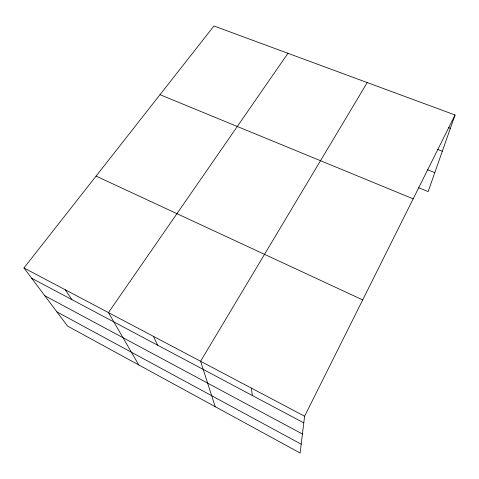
<?xml version="1.0" encoding="UTF-8"?>
<svg xmlns="http://www.w3.org/2000/svg" width="479" height="479" viewBox="0 0 479 479"><rect width="100%" height="100%" fill="white"/><g stroke="black" fill="none" stroke-linecap="round" stroke-linejoin="round"><path stroke-width="0.72" d="M455.05 114.984L304.59 416.221L300.129 453.02L67.539 326.061L23.95 267.947L213.951 25.98L455.05 114.984L428.154 191.594L418.61 187.72M367.231 82.568L200.581 361.268L215.221 406.677M287.957 53.301L108.458 312.595L138.754 364.938M448.284 127.576L450.356 128.354M437.507 149.37L442.327 151.232M427.226 169.638L434.806 172.644M160.004 94.68L413.167 198.839M96.069 176.098L362.681 299.92M23.95 267.947L304.59 416.221M31.668 278.239L303.788 422.867M44.769 295.705L302.435 434.016M56.899 311.877L301.201 444.201M65.312 289.801L71.922 299.632M153.502 336.396L157.579 345.161M251.349 388.092L252.343 395.522"/></g></svg>
